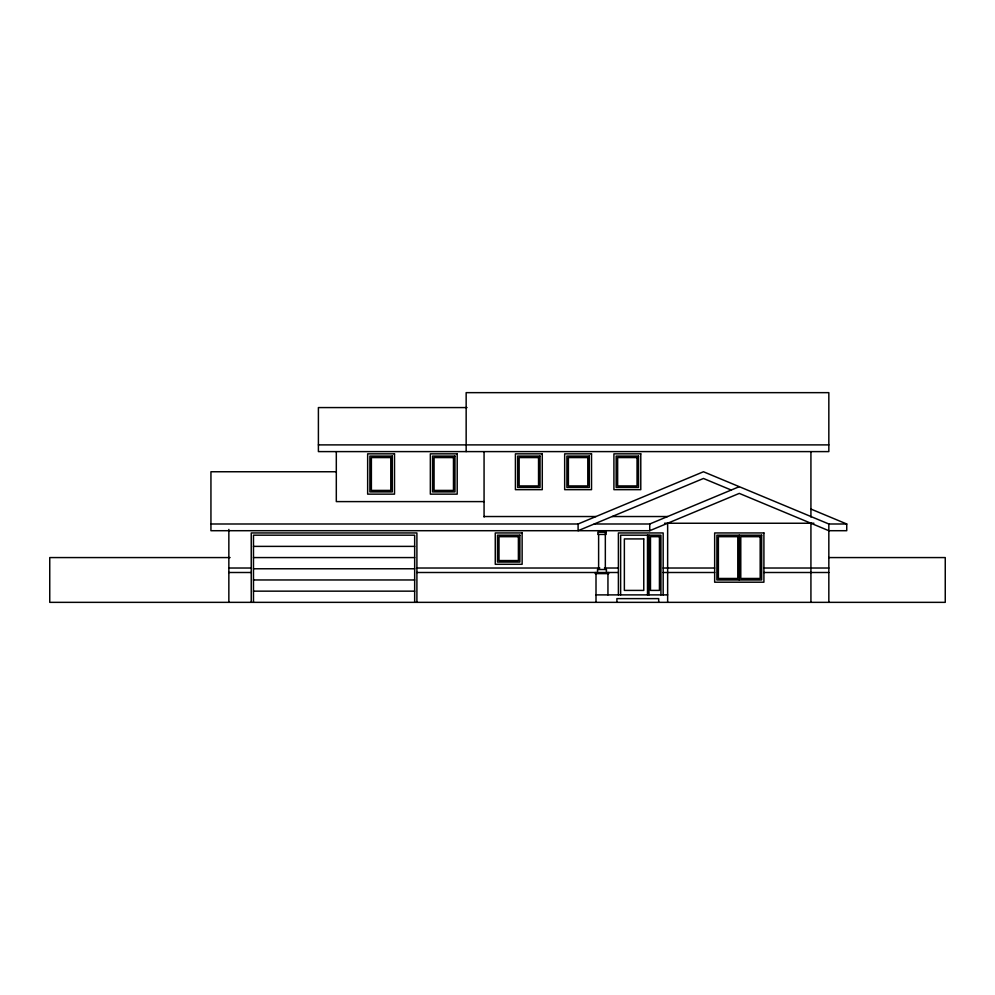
<?xml version="1.0" encoding="UTF-8"?>
<svg xmlns="http://www.w3.org/2000/svg" width="995" height="995" viewBox="0 0 995 995"><rect width="100%" height="100%" fill="white"/><g stroke="black" fill="none" stroke-linecap="round" stroke-linejoin="round"><path stroke-width="1.49" d="M210.94 523.992L578.095 523.992L703.465 471.754L828.835 523.992L846.745 523.992L846.745 530.708L828.835 530.708L739.285 493.396L649.735 530.708L210.94 530.708L210.94 471.754L336.31 471.754M594.214 523.992L649.735 523.992L739.285 486.679M467.041 407.577L318.4 407.577L318.4 451.606L828.835 451.606L828.835 392.652L466.157 392.652L466.157 451.606M318.4 444.889L828.835 444.889M484.067 501.604L336.31 501.604L336.31 451.904M484.067 516.529L596.005 516.529M612.124 516.529L667.645 516.529M664.548 523.246L813.91 523.246M253.476 546.379L414.666 546.379M230.094 557.573L49.75 557.573L49.75 602.348L945.25 602.348L945.25 557.573L828.648 557.573M253.476 557.573L414.666 557.573M228.85 568.021L251.237 568.021M416.905 568.021L599.798 568.021M604.438 568.021L618.392 568.021M663.168 568.021L714.659 568.021M763.911 568.021L828.835 568.021M253.476 568.767L414.666 568.767M228.85 572.498L251.237 572.498M416.905 572.498L618.392 572.498M663.168 572.498L714.659 572.498M763.911 572.498L828.835 572.498M253.476 579.961L414.666 579.961M253.476 591.154L414.666 591.154M596.005 594.886L667.645 594.886M810.925 509.067L846.745 523.992M731.225 490.037L703.465 478.471L578.095 530.708L578.095 523.992M828.835 523.992L828.835 602.348M810.925 451.904L810.925 517.039M810.925 523.246L810.925 602.348M739.285 535.186L739.285 579.961M667.645 523.246L667.645 602.348M663.168 594.886L663.168 532.947L618.392 532.947L618.392 594.886M660.929 594.886L660.929 535.186L620.631 535.186L620.631 594.886M658.69 602.348L658.69 598.617L616.9 598.617L616.9 602.348M649.735 523.992L649.735 530.708M648.989 535.186L648.989 594.886M647.496 535.186L647.496 594.886M608.691 572.498L608.691 573.617L595.259 573.617L595.259 572.498M607.945 573.617L607.945 594.886M606.452 572.498L606.452 569.513L597.497 569.513L597.497 572.498M605.333 532.201L605.333 569.513M598.617 534.439L598.617 569.513M596.005 573.617L596.005 602.348M484.067 451.904L484.067 517.039M416.905 602.348L416.905 532.947L251.237 532.947L251.237 602.348M414.666 602.348L414.666 535.186L253.476 535.186L253.476 602.348M228.85 529.427L228.85 602.348M394.517 453.844L367.652 453.844L367.652 494.142L394.517 494.142L394.517 453.844M457.202 453.844L430.337 453.844L430.337 494.142L457.202 494.142L457.202 453.844M542.275 453.844L515.41 453.844L515.41 489.664L542.275 489.664L542.275 453.844M591.528 453.844L564.662 453.844L564.662 489.664L591.528 489.664L591.528 453.844M640.78 453.844L613.915 453.844L613.915 489.664L640.78 489.664L640.78 453.844M392.279 456.083L369.891 456.083L369.891 491.903L392.279 491.903L392.279 456.083M454.964 456.083L432.576 456.083L432.576 491.903L454.964 491.903L454.964 456.083M540.036 456.083L517.649 456.083L517.649 487.426L540.036 487.426L540.036 456.083M589.289 456.083L566.901 456.083L566.901 487.426L589.289 487.426L589.289 456.083M638.541 456.083L616.154 456.083L616.154 487.426L638.541 487.426L638.541 456.083M390.786 457.576L371.384 457.576L371.384 490.411L390.786 490.411L390.786 457.576M453.471 457.576L434.069 457.576L434.069 490.411L453.471 490.411L453.471 457.576M538.544 457.576L519.141 457.576L519.141 485.933L538.544 485.933L538.544 457.576M587.796 457.576L568.394 457.576L568.394 485.933L587.796 485.933L587.796 457.576M637.049 457.576L617.646 457.576L617.646 485.933L637.049 485.933L637.049 457.576M606.079 532.201L597.871 532.201L597.871 534.439L606.079 534.439L606.079 532.201M522.126 532.947L495.261 532.947L495.261 564.289L522.126 564.289L522.126 532.947M763.911 532.947L714.659 532.947L714.659 582.199L763.911 582.199L763.911 532.947M519.887 535.186L497.5 535.186L497.5 562.051L519.887 562.051L519.887 535.186M761.672 535.186L716.897 535.186L716.897 579.961L761.672 579.961L761.672 535.186M518.395 536.678L498.992 536.678L498.992 560.558L518.395 560.558L518.395 536.678M659.436 536.678L650.481 536.678L650.481 590.408L659.436 590.408L659.436 536.678M737.793 536.678L718.39 536.678L718.39 578.468L737.793 578.468L737.793 536.678M760.18 536.678L740.778 536.678L740.778 578.468L760.18 578.468L760.18 536.678M643.765 538.917L624.362 538.917L624.362 590.408L643.765 590.408L643.765 538.917"/></g></svg>
